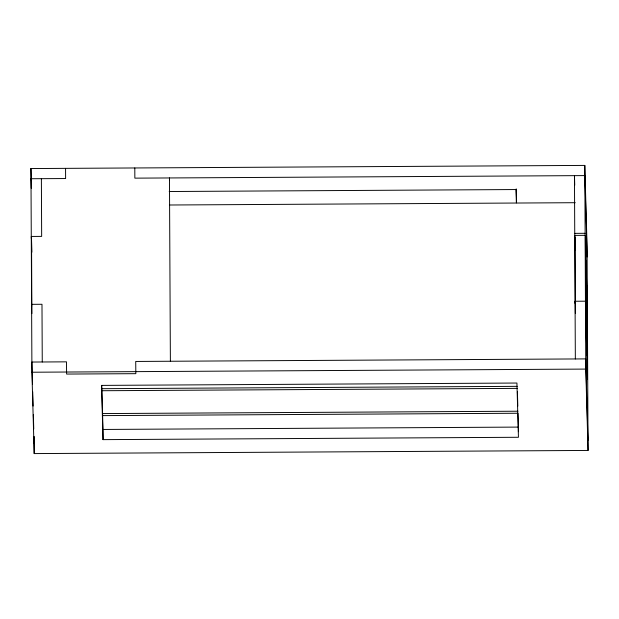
<?xml version="1.0" encoding="UTF-8"?>
<svg xmlns="http://www.w3.org/2000/svg" width="619" height="619" viewBox="0 0 619 619"><rect width="100%" height="100%" fill="white"/><g stroke="black" fill="none" stroke-linecap="round" stroke-linejoin="round"><path stroke-width="0.93" d="M30.95 168.554L584.8 165.412L587.075 246.772L588.05 450.446L34.2 453.588L31.925 372.228L30.95 168.554L31.267 180.036M169.196 191.519L515.998 189.546L516.37 202.87M169.614 205.005L575.221 202.699M574.734 185.228L574.463 175.649L574.741 233.363L585.125 233.301L585.775 369.086L588.05 450.446M574.741 233.363L574.796 235.39L585.187 235.336M575.345 358.958L575.066 301.252L585.45 301.19L585.512 303.225M31.925 372.228L585.775 369.086M101.926 388.693L517.19 386.341M101.98 390.728L517.244 388.376M102.622 413.577L517.886 411.217M102.677 415.612L517.941 413.252M101.779 385.676L103.002 429.454L518.389 427.095L518.413 431.722M103.048 439.637L518.443 437.277L516.927 383.037L101.539 385.397L103.048 439.637L103.002 429.454M587.121 256.955L584.854 175.595L134.849 178.148L134.795 167.966M585.938 262.379L585.884 260.351L586.263 330.275L586.208 328.24M588.004 440.264L585.729 358.896L135.723 361.45L135.832 373.675L66.597 374.062L66.488 361.844L31.879 362.045L32.49 384.059M575.368 250.091L574.997 236.744L575.361 313.415M575.066 301.252L575.121 303.287L574.796 235.39M516.215 188.88L516.563 201.252M517.407 391.889L517.809 406.157M518.018 413.771L518.389 427.095M169.521 179.982L169.459 177.947L170.387 361.364M31.267 188.308L30.996 178.736L65.614 178.543L65.568 168.36M31.871 252.219L31.53 239.824L31.879 313.624M31.329 238.477L31.275 236.443L41.659 236.388L41.38 178.674M31.654 306.366L31.6 304.331L41.984 304.277L42.262 361.983M32.706 391.719L33.109 406.072M33.349 414.691L33.751 429.052M33.96 436.704L34.146 443.405M584.8 165.412L585.125 233.301M34.115 436.65L34.2 453.588M587.083 297.708L585.381 236.682L585.767 318.151L587.47 379.176L587.083 297.708M586.634 287.262L586.58 285.227L586.959 355.151L586.634 287.262"/></g></svg>
